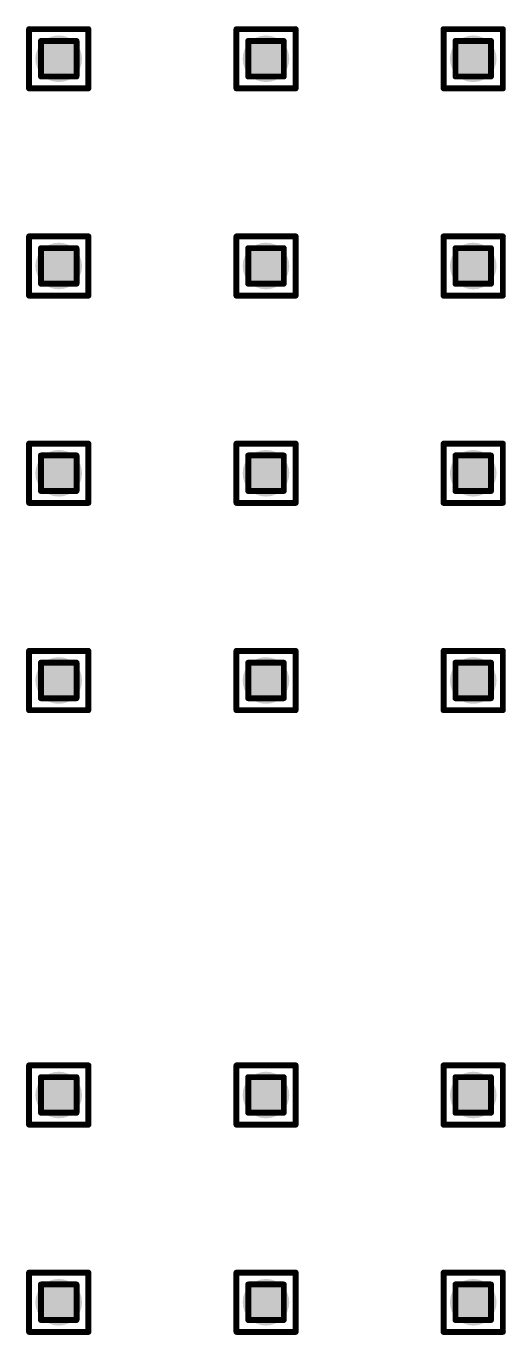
# Model space of a CAD drawing. Header units: millimetres. Extents: x -25 to 478, y -31 to 252.
# Drawn here: x 63.04 to 67.16, y 44.37 to 55.6 of the extents above; entities that cross this region are included whole.
import ezdxf

# ---------------------------------------------------------------- set-up
doc = ezdxf.new("R2010")
doc.units = ezdxf.units.MM
doc.layers.add('DrillDrawing', color=1, linetype='Continuous')
doc.layers.add('ViaHoleLayer', color=16, linetype='Continuous')

msp = doc.modelspace()

# ---------------------------------------------------------------- hatches: boundary and pattern name
at = {"layer": 'ViaHoleLayer'}
h = msp.add_hatch(color=16, dxfattribs=at)
edge = h.paths.add_edge_path()
edge.add_arc((63.322, 55.321), 0.2, 0, 360)
h = msp.add_hatch(color=16, dxfattribs=at)
edge = h.paths.add_edge_path()
edge.add_arc((65.1, 55.321), 0.2, 0, 360)
h = msp.add_hatch(color=16, dxfattribs=at)
edge = h.paths.add_edge_path()
edge.add_arc((66.878, 55.321), 0.2, 0, 360)
h = msp.add_hatch(color=16, dxfattribs=at)
edge = h.paths.add_edge_path()
edge.add_arc((63.322, 53.543), 0.2, 0, 360)
h = msp.add_hatch(color=16, dxfattribs=at)
edge = h.paths.add_edge_path()
edge.add_arc((65.1, 53.543), 0.2, 0, 360)
h = msp.add_hatch(color=16, dxfattribs=at)
edge = h.paths.add_edge_path()
edge.add_arc((66.878, 53.543), 0.2, 0, 360)
h = msp.add_hatch(color=16, dxfattribs=at)
edge = h.paths.add_edge_path()
edge.add_arc((63.322, 51.765), 0.2, 0, 360)
h = msp.add_hatch(color=16, dxfattribs=at)
edge = h.paths.add_edge_path()
edge.add_arc((65.1, 51.765), 0.2, 0, 360)
h = msp.add_hatch(color=16, dxfattribs=at)
edge = h.paths.add_edge_path()
edge.add_arc((66.878, 51.765), 0.2, 0, 360)
h = msp.add_hatch(color=16, dxfattribs=at)
edge = h.paths.add_edge_path()
edge.add_arc((63.322, 49.987), 0.2, 0, 360)
h = msp.add_hatch(color=16, dxfattribs=at)
edge = h.paths.add_edge_path()
edge.add_arc((65.1, 49.987), 0.2, 0, 360)
h = msp.add_hatch(color=16, dxfattribs=at)
edge = h.paths.add_edge_path()
edge.add_arc((66.878, 49.987), 0.2, 0, 360)
h = msp.add_hatch(color=16, dxfattribs=at)
edge = h.paths.add_edge_path()
edge.add_arc((63.322, 46.431), 0.2, 0, 360)
h = msp.add_hatch(color=16, dxfattribs=at)
edge = h.paths.add_edge_path()
edge.add_arc((65.1, 46.431), 0.2, 0, 360)
h = msp.add_hatch(color=16, dxfattribs=at)
edge = h.paths.add_edge_path()
edge.add_arc((66.878, 46.431), 0.2, 0, 360)
h = msp.add_hatch(color=16, dxfattribs=at)
edge = h.paths.add_edge_path()
edge.add_arc((63.322, 44.653), 0.2, 0, 360)
h = msp.add_hatch(color=16, dxfattribs=at)
edge = h.paths.add_edge_path()
edge.add_arc((65.1, 44.653), 0.2, 0, 360)
h = msp.add_hatch(color=16, dxfattribs=at)
edge = h.paths.add_edge_path()
edge.add_arc((66.878, 44.653), 0.2, 0, 360)

# ---------------------------------------------------------------- linework, layer by layer
at = {"layer": 'DrillDrawing', "const_width": 0.0508}
for points in [[(63.068, 55.575), (63.576, 55.575)], [(63.068, 55.067), (63.068, 55.575)], [(63.576, 55.067), (63.576, 55.575)], [(64.846, 55.575), (65.354, 55.575)], [(64.846, 55.067), (64.846, 55.575)], [(65.354, 55.067), (65.354, 55.575)], [(66.624, 55.575), (67.132, 55.575)], [(66.624, 55.067), (66.624, 55.575)], [(67.132, 55.067), (67.132, 55.575)], [(63.17, 55.474), (63.475, 55.474)], [(63.17, 55.169), (63.17, 55.474)], [(63.475, 55.169), (63.475, 55.474)], [(64.948, 55.474), (65.253, 55.474)], [(64.948, 55.169), (64.948, 55.474)], [(65.253, 55.169), (65.253, 55.474)], [(66.726, 55.474), (67.031, 55.474)], [(66.726, 55.169), (66.726, 55.474)], [(67.031, 55.169), (67.031, 55.474)], [(63.17, 55.169), (63.475, 55.169)], [(64.948, 55.169), (65.253, 55.169)], [(66.726, 55.169), (67.031, 55.169)], [(63.068, 55.067), (63.576, 55.067)], [(64.846, 55.067), (65.354, 55.067)], [(66.624, 55.067), (67.132, 55.067)], [(63.068, 53.797), (63.576, 53.797)], [(63.068, 53.289), (63.068, 53.797)], [(63.576, 53.289), (63.576, 53.797)], [(64.846, 53.797), (65.354, 53.797)], [(64.846, 53.289), (64.846, 53.797)], [(65.354, 53.289), (65.354, 53.797)], [(66.624, 53.797), (67.132, 53.797)], [(66.624, 53.289), (66.624, 53.797)], [(67.132, 53.289), (67.132, 53.797)], [(63.17, 53.696), (63.475, 53.696)], [(63.17, 53.391), (63.17, 53.696)], [(63.475, 53.391), (63.475, 53.696)], [(64.948, 53.696), (65.253, 53.696)], [(64.948, 53.391), (64.948, 53.696)], [(65.253, 53.391), (65.253, 53.696)], [(66.726, 53.696), (67.031, 53.696)], [(66.726, 53.391), (66.726, 53.696)], [(67.031, 53.391), (67.031, 53.696)], [(63.17, 53.391), (63.475, 53.391)], [(64.948, 53.391), (65.253, 53.391)], [(66.726, 53.391), (67.031, 53.391)], [(63.068, 53.289), (63.576, 53.289)], [(64.846, 53.289), (65.354, 53.289)], [(66.624, 53.289), (67.132, 53.289)], [(63.068, 52.019), (63.576, 52.019)], [(63.068, 51.511), (63.068, 52.019)], [(63.576, 51.511), (63.576, 52.019)], [(64.846, 52.019), (65.354, 52.019)], [(64.846, 51.511), (64.846, 52.019)], [(65.354, 51.511), (65.354, 52.019)], [(66.624, 52.019), (67.132, 52.019)], [(66.624, 51.511), (66.624, 52.019)], [(67.132, 51.511), (67.132, 52.019)], [(63.17, 51.918), (63.475, 51.918)], [(63.17, 51.613), (63.17, 51.918)], [(63.475, 51.613), (63.475, 51.918)], [(64.948, 51.918), (65.253, 51.918)], [(64.948, 51.613), (64.948, 51.918)], [(65.253, 51.613), (65.253, 51.918)], [(66.726, 51.918), (67.031, 51.918)], [(66.726, 51.613), (66.726, 51.918)], [(67.031, 51.613), (67.031, 51.918)], [(63.068, 51.511), (63.576, 51.511)], [(63.17, 51.613), (63.475, 51.613)], [(64.846, 51.511), (65.354, 51.511)], [(64.948, 51.613), (65.253, 51.613)], [(66.624, 51.511), (67.132, 51.511)], [(66.726, 51.613), (67.031, 51.613)], [(63.068, 50.241), (63.576, 50.241)], [(63.068, 49.733), (63.068, 50.241)], [(63.576, 49.733), (63.576, 50.241)], [(64.846, 50.241), (65.354, 50.241)], [(64.846, 49.733), (64.846, 50.241)], [(65.354, 49.733), (65.354, 50.241)], [(66.624, 50.241), (67.132, 50.241)], [(66.624, 49.733), (66.624, 50.241)], [(67.132, 49.733), (67.132, 50.241)], [(63.17, 50.14), (63.475, 50.14)], [(63.17, 49.835), (63.17, 50.14)], [(63.475, 49.835), (63.475, 50.14)], [(64.948, 50.14), (65.253, 50.14)], [(64.948, 49.835), (64.948, 50.14)], [(65.253, 49.835), (65.253, 50.14)], [(66.726, 50.14), (67.031, 50.14)], [(66.726, 49.835), (66.726, 50.14)], [(67.031, 49.835), (67.031, 50.14)], [(63.17, 49.835), (63.475, 49.835)], [(64.948, 49.835), (65.253, 49.835)], [(66.726, 49.835), (67.031, 49.835)], [(63.068, 49.733), (63.576, 49.733)], [(64.846, 49.733), (65.354, 49.733)], [(66.624, 49.733), (67.132, 49.733)], [(63.068, 46.685), (63.576, 46.685)], [(63.068, 46.177), (63.068, 46.685)], [(63.576, 46.177), (63.576, 46.685)], [(64.846, 46.685), (65.354, 46.685)], [(64.846, 46.177), (64.846, 46.685)], [(65.354, 46.177), (65.354, 46.685)], [(66.624, 46.685), (67.132, 46.685)], [(66.624, 46.177), (66.624, 46.685)], [(67.132, 46.177), (67.132, 46.685)], [(63.17, 46.584), (63.475, 46.584)], [(63.17, 46.279), (63.17, 46.584)], [(63.475, 46.279), (63.475, 46.584)], [(64.948, 46.584), (65.253, 46.584)], [(64.948, 46.279), (64.948, 46.584)], [(65.253, 46.279), (65.253, 46.584)], [(66.726, 46.584), (67.031, 46.584)], [(66.726, 46.279), (66.726, 46.584)], [(67.031, 46.279), (67.031, 46.584)], [(63.17, 46.279), (63.475, 46.279)], [(64.948, 46.279), (65.253, 46.279)], [(66.726, 46.279), (67.031, 46.279)], [(63.068, 46.177), (63.576, 46.177)], [(64.846, 46.177), (65.354, 46.177)], [(66.624, 46.177), (67.132, 46.177)], [(63.068, 44.907), (63.576, 44.907)], [(63.068, 44.399), (63.068, 44.907)], [(63.576, 44.399), (63.576, 44.907)], [(64.846, 44.907), (65.354, 44.907)], [(64.846, 44.399), (64.846, 44.907)], [(65.354, 44.399), (65.354, 44.907)], [(66.624, 44.907), (67.132, 44.907)], [(66.624, 44.399), (66.624, 44.907)], [(67.132, 44.399), (67.132, 44.907)], [(63.17, 44.806), (63.475, 44.806)], [(63.17, 44.501), (63.17, 44.806)], [(63.475, 44.501), (63.475, 44.806)], [(64.948, 44.806), (65.253, 44.806)], [(64.948, 44.501), (64.948, 44.806)], [(65.253, 44.501), (65.253, 44.806)], [(66.726, 44.806), (67.031, 44.806)], [(66.726, 44.501), (66.726, 44.806)], [(67.031, 44.501), (67.031, 44.806)], [(63.17, 44.501), (63.475, 44.501)], [(64.948, 44.501), (65.253, 44.501)], [(66.726, 44.501), (67.031, 44.501)], [(63.068, 44.399), (63.576, 44.399)], [(64.846, 44.399), (65.354, 44.399)], [(66.624, 44.399), (67.132, 44.399)]]:
    msp.add_lwpolyline(points, dxfattribs=at)
at = {"layer": 'DrillDrawing', "const_width": 0.0254}
for points in [[(63.055, 55.575, 1), (63.081, 55.575, 1)], [(63.055, 55.575, 1), (63.081, 55.575, 1)], [(63.563, 55.575, 1), (63.589, 55.575, 1)], [(63.563, 55.575, 1), (63.589, 55.575, 1)], [(64.834, 55.575, 1), (64.859, 55.575, 1)], [(64.834, 55.575, 1), (64.859, 55.575, 1)], [(65.341, 55.575, 1), (65.367, 55.575, 1)], [(65.341, 55.575, 1), (65.367, 55.575, 1)], [(66.611, 55.575, 1), (66.637, 55.575, 1)], [(66.611, 55.575, 1), (66.637, 55.575, 1)], [(67.12, 55.575, 1), (67.145, 55.575, 1)], [(67.12, 55.575, 1), (67.145, 55.575, 1)], [(63.157, 55.474, 1), (63.182, 55.474, 1)], [(63.157, 55.474, 1), (63.182, 55.474, 1)], [(63.462, 55.474, 1), (63.487, 55.474, 1)], [(63.462, 55.474, 1), (63.487, 55.474, 1)], [(64.935, 55.474, 1), (64.96, 55.474, 1)], [(64.935, 55.474, 1), (64.96, 55.474, 1)], [(65.24, 55.474, 1), (65.265, 55.474, 1)], [(65.24, 55.474, 1), (65.265, 55.474, 1)], [(66.713, 55.474, 1), (66.739, 55.474, 1)], [(66.713, 55.474, 1), (66.739, 55.474, 1)], [(67.018, 55.474, 1), (67.043, 55.474, 1)], [(67.018, 55.474, 1), (67.043, 55.474, 1)], [(63.157, 55.169, 1), (63.182, 55.169, 1)], [(63.157, 55.169, 1), (63.182, 55.169, 1)], [(63.462, 55.169, 1), (63.487, 55.169, 1)], [(63.462, 55.169, 1), (63.487, 55.169, 1)], [(64.935, 55.169, 1), (64.96, 55.169, 1)], [(64.935, 55.169, 1), (64.96, 55.169, 1)], [(65.24, 55.169, 1), (65.265, 55.169, 1)], [(65.24, 55.169, 1), (65.265, 55.169, 1)], [(66.713, 55.169, 1), (66.739, 55.169, 1)], [(66.713, 55.169, 1), (66.739, 55.169, 1)], [(67.018, 55.169, 1), (67.043, 55.169, 1)], [(67.018, 55.169, 1), (67.043, 55.169, 1)], [(63.055, 55.067, 1), (63.081, 55.067, 1)], [(63.055, 55.067, 1), (63.081, 55.067, 1)], [(63.563, 55.067, 1), (63.589, 55.067, 1)], [(63.563, 55.067, 1), (63.589, 55.067, 1)], [(64.834, 55.067, 1), (64.859, 55.067, 1)], [(64.834, 55.067, 1), (64.859, 55.067, 1)], [(65.341, 55.067, 1), (65.367, 55.067, 1)], [(65.341, 55.067, 1), (65.367, 55.067, 1)], [(66.611, 55.067, 1), (66.637, 55.067, 1)], [(66.611, 55.067, 1), (66.637, 55.067, 1)], [(67.12, 55.067, 1), (67.145, 55.067, 1)], [(67.12, 55.067, 1), (67.145, 55.067, 1)], [(63.055, 53.797, 1), (63.081, 53.797, 1)], [(63.055, 53.797, 1), (63.081, 53.797, 1)], [(63.563, 53.797, 1), (63.589, 53.797, 1)], [(63.563, 53.797, 1), (63.589, 53.797, 1)], [(64.834, 53.797, 1), (64.859, 53.797, 1)], [(64.834, 53.797, 1), (64.859, 53.797, 1)], [(65.341, 53.797, 1), (65.367, 53.797, 1)], [(65.341, 53.797, 1), (65.367, 53.797, 1)], [(66.611, 53.797, 1), (66.637, 53.797, 1)], [(66.611, 53.797, 1), (66.637, 53.797, 1)], [(67.12, 53.797, 1), (67.145, 53.797, 1)], [(67.12, 53.797, 1), (67.145, 53.797, 1)], [(63.157, 53.696, 1), (63.182, 53.696, 1)], [(63.157, 53.696, 1), (63.182, 53.696, 1)], [(63.462, 53.696, 1), (63.487, 53.696, 1)], [(63.462, 53.696, 1), (63.487, 53.696, 1)], [(64.935, 53.696, 1), (64.96, 53.696, 1)], [(64.935, 53.696, 1), (64.96, 53.696, 1)], [(65.24, 53.696, 1), (65.265, 53.696, 1)], [(65.24, 53.696, 1), (65.265, 53.696, 1)], [(66.713, 53.696, 1), (66.739, 53.696, 1)], [(66.713, 53.696, 1), (66.739, 53.696, 1)], [(67.018, 53.696, 1), (67.043, 53.696, 1)], [(67.018, 53.696, 1), (67.043, 53.696, 1)], [(63.157, 53.391, 1), (63.182, 53.391, 1)], [(63.157, 53.391, 1), (63.182, 53.391, 1)], [(63.462, 53.391, 1), (63.487, 53.391, 1)], [(63.462, 53.391, 1), (63.487, 53.391, 1)], [(64.935, 53.391, 1), (64.96, 53.391, 1)], [(64.935, 53.391, 1), (64.96, 53.391, 1)], [(65.24, 53.391, 1), (65.265, 53.391, 1)], [(65.24, 53.391, 1), (65.265, 53.391, 1)], [(66.713, 53.391, 1), (66.739, 53.391, 1)], [(66.713, 53.391, 1), (66.739, 53.391, 1)], [(67.018, 53.391, 1), (67.043, 53.391, 1)], [(67.018, 53.391, 1), (67.043, 53.391, 1)], [(63.055, 53.289, 1), (63.081, 53.289, 1)], [(63.055, 53.289, 1), (63.081, 53.289, 1)], [(63.563, 53.289, 1), (63.589, 53.289, 1)], [(63.563, 53.289, 1), (63.589, 53.289, 1)], [(64.834, 53.289, 1), (64.859, 53.289, 1)], [(64.834, 53.289, 1), (64.859, 53.289, 1)], [(65.341, 53.289, 1), (65.367, 53.289, 1)], [(65.341, 53.289, 1), (65.367, 53.289, 1)], [(66.611, 53.289, 1), (66.637, 53.289, 1)], [(66.611, 53.289, 1), (66.637, 53.289, 1)], [(67.12, 53.289, 1), (67.145, 53.289, 1)], [(67.12, 53.289, 1), (67.145, 53.289, 1)], [(63.055, 52.019, 1), (63.081, 52.019, 1)], [(63.055, 52.019, 1), (63.081, 52.019, 1)], [(63.563, 52.019, 1), (63.589, 52.019, 1)], [(63.563, 52.019, 1), (63.589, 52.019, 1)], [(64.834, 52.019, 1), (64.859, 52.019, 1)], [(64.834, 52.019, 1), (64.859, 52.019, 1)], [(65.341, 52.019, 1), (65.367, 52.019, 1)], [(65.341, 52.019, 1), (65.367, 52.019, 1)], [(66.611, 52.019, 1), (66.637, 52.019, 1)], [(66.611, 52.019, 1), (66.637, 52.019, 1)], [(67.12, 52.019, 1), (67.145, 52.019, 1)], [(67.12, 52.019, 1), (67.145, 52.019, 1)], [(63.157, 51.918, 1), (63.182, 51.918, 1)], [(63.157, 51.918, 1), (63.182, 51.918, 1)], [(63.462, 51.918, 1), (63.487, 51.918, 1)], [(63.462, 51.918, 1), (63.487, 51.918, 1)], [(64.935, 51.918, 1), (64.96, 51.918, 1)], [(64.935, 51.918, 1), (64.96, 51.918, 1)], [(65.24, 51.918, 1), (65.265, 51.918, 1)], [(65.24, 51.918, 1), (65.265, 51.918, 1)], [(66.713, 51.918, 1), (66.739, 51.918, 1)], [(66.713, 51.918, 1), (66.739, 51.918, 1)], [(67.018, 51.918, 1), (67.043, 51.918, 1)], [(67.018, 51.918, 1), (67.043, 51.918, 1)], [(63.055, 51.511, 1), (63.081, 51.511, 1)], [(63.055, 51.511, 1), (63.081, 51.511, 1)], [(63.157, 51.613, 1), (63.182, 51.613, 1)], [(63.157, 51.613, 1), (63.182, 51.613, 1)], [(63.462, 51.613, 1), (63.487, 51.613, 1)], [(63.462, 51.613, 1), (63.487, 51.613, 1)], [(63.563, 51.511, 1), (63.589, 51.511, 1)], [(63.563, 51.511, 1), (63.589, 51.511, 1)], [(64.834, 51.511, 1), (64.859, 51.511, 1)], [(64.834, 51.511, 1), (64.859, 51.511, 1)], [(64.935, 51.613, 1), (64.96, 51.613, 1)], [(64.935, 51.613, 1), (64.96, 51.613, 1)], [(65.24, 51.613, 1), (65.265, 51.613, 1)], [(65.24, 51.613, 1), (65.265, 51.613, 1)], [(65.341, 51.511, 1), (65.367, 51.511, 1)], [(65.341, 51.511, 1), (65.367, 51.511, 1)], [(66.611, 51.511, 1), (66.637, 51.511, 1)], [(66.611, 51.511, 1), (66.637, 51.511, 1)], [(66.713, 51.613, 1), (66.739, 51.613, 1)], [(66.713, 51.613, 1), (66.739, 51.613, 1)], [(67.018, 51.613, 1), (67.043, 51.613, 1)], [(67.018, 51.613, 1), (67.043, 51.613, 1)], [(67.12, 51.511, 1), (67.145, 51.511, 1)], [(67.12, 51.511, 1), (67.145, 51.511, 1)], [(63.055, 50.241, 1), (63.081, 50.241, 1)], [(63.055, 50.241, 1), (63.081, 50.241, 1)], [(63.563, 50.241, 1), (63.589, 50.241, 1)], [(63.563, 50.241, 1), (63.589, 50.241, 1)], [(64.834, 50.241, 1), (64.859, 50.241, 1)], [(64.834, 50.241, 1), (64.859, 50.241, 1)], [(65.341, 50.241, 1), (65.367, 50.241, 1)], [(65.341, 50.241, 1), (65.367, 50.241, 1)], [(66.611, 50.241, 1), (66.637, 50.241, 1)], [(66.611, 50.241, 1), (66.637, 50.241, 1)], [(67.12, 50.241, 1), (67.145, 50.241, 1)], [(67.12, 50.241, 1), (67.145, 50.241, 1)], [(63.157, 50.14, 1), (63.182, 50.14, 1)], [(63.157, 50.14, 1), (63.182, 50.14, 1)], [(63.462, 50.14, 1), (63.487, 50.14, 1)], [(63.462, 50.14, 1), (63.487, 50.14, 1)], [(64.935, 50.14, 1), (64.96, 50.14, 1)], [(64.935, 50.14, 1), (64.96, 50.14, 1)], [(65.24, 50.14, 1), (65.265, 50.14, 1)], [(65.24, 50.14, 1), (65.265, 50.14, 1)], [(66.713, 50.14, 1), (66.739, 50.14, 1)], [(66.713, 50.14, 1), (66.739, 50.14, 1)], [(67.018, 50.14, 1), (67.043, 50.14, 1)], [(67.018, 50.14, 1), (67.043, 50.14, 1)], [(63.157, 49.835, 1), (63.182, 49.835, 1)], [(63.157, 49.835, 1), (63.182, 49.835, 1)], [(63.462, 49.835, 1), (63.487, 49.835, 1)], [(63.462, 49.835, 1), (63.487, 49.835, 1)], [(64.935, 49.835, 1), (64.96, 49.835, 1)], [(64.935, 49.835, 1), (64.96, 49.835, 1)], [(65.24, 49.835, 1), (65.265, 49.835, 1)], [(65.24, 49.835, 1), (65.265, 49.835, 1)], [(66.713, 49.835, 1), (66.739, 49.835, 1)], [(66.713, 49.835, 1), (66.739, 49.835, 1)], [(67.018, 49.835, 1), (67.043, 49.835, 1)], [(67.018, 49.835, 1), (67.043, 49.835, 1)], [(63.055, 49.733, 1), (63.081, 49.733, 1)], [(63.055, 49.733, 1), (63.081, 49.733, 1)], [(63.563, 49.733, 1), (63.589, 49.733, 1)], [(63.563, 49.733, 1), (63.589, 49.733, 1)], [(64.834, 49.733, 1), (64.859, 49.733, 1)], [(64.834, 49.733, 1), (64.859, 49.733, 1)], [(65.341, 49.733, 1), (65.367, 49.733, 1)], [(65.341, 49.733, 1), (65.367, 49.733, 1)], [(66.611, 49.733, 1), (66.637, 49.733, 1)], [(66.611, 49.733, 1), (66.637, 49.733, 1)], [(67.12, 49.733, 1), (67.145, 49.733, 1)], [(67.12, 49.733, 1), (67.145, 49.733, 1)], [(63.055, 46.685, 1), (63.081, 46.685, 1)], [(63.055, 46.685, 1), (63.081, 46.685, 1)], [(63.563, 46.685, 1), (63.589, 46.685, 1)], [(63.563, 46.685, 1), (63.589, 46.685, 1)], [(64.834, 46.685, 1), (64.859, 46.685, 1)], [(64.834, 46.685, 1), (64.859, 46.685, 1)], [(65.341, 46.685, 1), (65.367, 46.685, 1)], [(65.341, 46.685, 1), (65.367, 46.685, 1)], [(66.611, 46.685, 1), (66.637, 46.685, 1)], [(66.611, 46.685, 1), (66.637, 46.685, 1)], [(67.12, 46.685, 1), (67.145, 46.685, 1)], [(67.12, 46.685, 1), (67.145, 46.685, 1)], [(63.157, 46.584, 1), (63.182, 46.584, 1)], [(63.157, 46.584, 1), (63.182, 46.584, 1)], [(63.462, 46.584, 1), (63.487, 46.584, 1)], [(63.462, 46.584, 1), (63.487, 46.584, 1)], [(64.935, 46.584, 1), (64.96, 46.584, 1)], [(64.935, 46.584, 1), (64.96, 46.584, 1)], [(65.24, 46.584, 1), (65.265, 46.584, 1)], [(65.24, 46.584, 1), (65.265, 46.584, 1)], [(66.713, 46.584, 1), (66.739, 46.584, 1)], [(66.713, 46.584, 1), (66.739, 46.584, 1)], [(67.018, 46.584, 1), (67.043, 46.584, 1)], [(67.018, 46.584, 1), (67.043, 46.584, 1)], [(63.157, 46.279, 1), (63.182, 46.279, 1)], [(63.157, 46.279, 1), (63.182, 46.279, 1)], [(63.462, 46.279, 1), (63.487, 46.279, 1)], [(63.462, 46.279, 1), (63.487, 46.279, 1)], [(64.935, 46.279, 1), (64.96, 46.279, 1)], [(64.935, 46.279, 1), (64.96, 46.279, 1)], [(65.24, 46.279, 1), (65.265, 46.279, 1)], [(65.24, 46.279, 1), (65.265, 46.279, 1)], [(66.713, 46.279, 1), (66.739, 46.279, 1)], [(66.713, 46.279, 1), (66.739, 46.279, 1)], [(67.018, 46.279, 1), (67.043, 46.279, 1)], [(67.018, 46.279, 1), (67.043, 46.279, 1)], [(63.055, 46.177, 1), (63.081, 46.177, 1)], [(63.055, 46.177, 1), (63.081, 46.177, 1)], [(63.563, 46.177, 1), (63.589, 46.177, 1)], [(63.563, 46.177, 1), (63.589, 46.177, 1)], [(64.834, 46.177, 1), (64.859, 46.177, 1)], [(64.834, 46.177, 1), (64.859, 46.177, 1)], [(65.341, 46.177, 1), (65.367, 46.177, 1)], [(65.341, 46.177, 1), (65.367, 46.177, 1)], [(66.611, 46.177, 1), (66.637, 46.177, 1)], [(66.611, 46.177, 1), (66.637, 46.177, 1)], [(67.12, 46.177, 1), (67.145, 46.177, 1)], [(67.12, 46.177, 1), (67.145, 46.177, 1)], [(63.055, 44.907, 1), (63.081, 44.907, 1)], [(63.055, 44.907, 1), (63.081, 44.907, 1)], [(63.563, 44.907, 1), (63.589, 44.907, 1)], [(63.563, 44.907, 1), (63.589, 44.907, 1)], [(64.834, 44.907, 1), (64.859, 44.907, 1)], [(64.834, 44.907, 1), (64.859, 44.907, 1)], [(65.341, 44.907, 1), (65.367, 44.907, 1)], [(65.341, 44.907, 1), (65.367, 44.907, 1)], [(66.611, 44.907, 1), (66.637, 44.907, 1)], [(66.611, 44.907, 1), (66.637, 44.907, 1)], [(67.12, 44.907, 1), (67.145, 44.907, 1)], [(67.12, 44.907, 1), (67.145, 44.907, 1)], [(63.157, 44.806, 1), (63.182, 44.806, 1)], [(63.157, 44.806, 1), (63.182, 44.806, 1)], [(63.462, 44.806, 1), (63.487, 44.806, 1)], [(63.462, 44.806, 1), (63.487, 44.806, 1)], [(64.935, 44.806, 1), (64.96, 44.806, 1)], [(64.935, 44.806, 1), (64.96, 44.806, 1)], [(65.24, 44.806, 1), (65.265, 44.806, 1)], [(65.24, 44.806, 1), (65.265, 44.806, 1)], [(66.713, 44.806, 1), (66.739, 44.806, 1)], [(66.713, 44.806, 1), (66.739, 44.806, 1)], [(67.018, 44.806, 1), (67.043, 44.806, 1)], [(67.018, 44.806, 1), (67.043, 44.806, 1)], [(63.157, 44.501, 1), (63.182, 44.501, 1)], [(63.157, 44.501, 1), (63.182, 44.501, 1)], [(63.462, 44.501, 1), (63.487, 44.501, 1)], [(63.462, 44.501, 1), (63.487, 44.501, 1)], [(64.935, 44.501, 1), (64.96, 44.501, 1)], [(64.935, 44.501, 1), (64.96, 44.501, 1)], [(65.24, 44.501, 1), (65.265, 44.501, 1)], [(65.24, 44.501, 1), (65.265, 44.501, 1)], [(66.713, 44.501, 1), (66.739, 44.501, 1)], [(66.713, 44.501, 1), (66.739, 44.501, 1)], [(67.018, 44.501, 1), (67.043, 44.501, 1)], [(67.018, 44.501, 1), (67.043, 44.501, 1)], [(63.055, 44.399, 1), (63.081, 44.399, 1)], [(63.055, 44.399, 1), (63.081, 44.399, 1)], [(63.563, 44.399, 1), (63.589, 44.399, 1)], [(63.563, 44.399, 1), (63.589, 44.399, 1)], [(64.834, 44.399, 1), (64.859, 44.399, 1)], [(64.834, 44.399, 1), (64.859, 44.399, 1)], [(65.341, 44.399, 1), (65.367, 44.399, 1)], [(65.341, 44.399, 1), (65.367, 44.399, 1)], [(66.611, 44.399, 1), (66.637, 44.399, 1)], [(66.611, 44.399, 1), (66.637, 44.399, 1)], [(67.12, 44.399, 1), (67.145, 44.399, 1)], [(67.12, 44.399, 1), (67.145, 44.399, 1)]]:
    msp.add_lwpolyline(points, format="xyb", close=True, dxfattribs=at)

doc.saveas('drawing.dxf')
